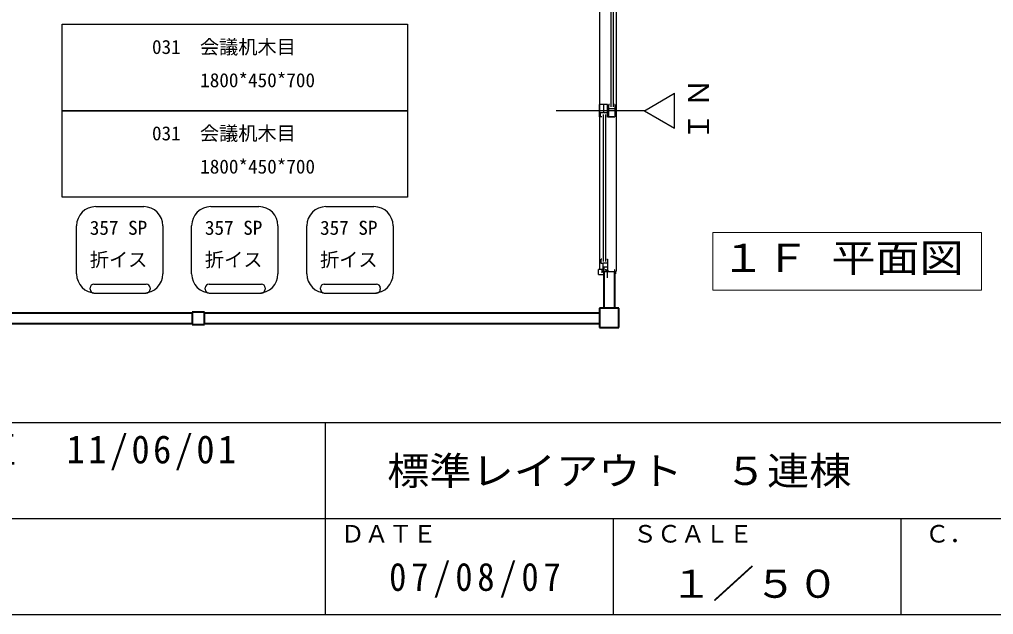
# Model space of a CAD drawing. Units: millimetres, scale not verified. Extents: x -9739 to 9926, y -7024 to 6958.
# Drawn here: x -4663 to 413, y -7024 to -3924 of the extents above; entities that cross this region are included whole.
import ezdxf
from ezdxf.enums import TextEntityAlignment as Align

# ---------------------------------------------------------------- set-up
doc = ezdxf.new("R2010")
doc.units = ezdxf.units.MM
doc.header["$LTSCALE"] = 50
for name, color, linetype, lineweight in [('0-0', 7, 'Continuous', 25), ('0-1', 7, 'Continuous', 25), ('0-4', 7, 'Continuous', 25), ('0-A', 7, 'Continuous', 18)]:
    doc.layers.add(name, color=color, linetype=linetype, lineweight=lineweight)
doc.styles.add('ＭＳ ゴシック', font='')
doc.styles.get('ＭＳ ゴシック').set_extended_font_data('MS Gothic')

msp = doc.modelspace()

# ---------------------------------------------------------------- linework, layer by layer
at = {"layer": '0-0'}
for p, q in [((-9739.2, -6024.08), (9925.59, -6024.08)), ((-3069.6, -6024.61), (-3069.6, -7024.08)), ((-5654.4, -6524.08), (8997.97, -6524.08)), ((-1569.6, -6524.39), (-1569.6, -7024.08)), ((-69.6, -6524.39), (-69.6, -7024.08)), ((-9739.2, -7024.08), (9922.96, -7024.08))]:
    msp.add_line(p, q, dxfattribs=at)
at = {"layer": '0-1'}
for p, q in [((-1640.97, -3571.3), (-1640.97, -5227.3)), ((-1552.97, -3563.8), (-1552.97, -5234.8)), ((-1581.72, -3614.3), (-1581.72, -4378.8)), ((-1569.72, -3614.3), (-1569.72, -4378.8)), ((-1406.3, -4399.3), (-1866.31, -4399.3)), ((-1599.72, -4366.8), (-1641.22, -4366.8)), ((-1599.72, -4410.8), (-1634.92, -4410.8)), ((-1634.92, -4431.8), (-1634.92, -4410.8)), ((-1619.47, -4366.8), (-1619.47, -4410.8)), ((-1599.72, -4431.8), (-1599.72, -4366.8)), ((-1599.72, -4415.5), (-1594.12, -4415.5)), ((-1594.12, -4423.8), (-1594.12, -4415.5)), ((-1589.02, -4366.8), (-1592.22, -4366.8)), ((-1592.22, -4431.8), (-1592.22, -4366.8)), ((-1592.22, -4388.6), (-1560.72, -4388.6)), ((-1590.12, -4366.8), (-1588.72, -4366.8)), ((-1560.72, -4366.8), (-1562.72, -4366.8)), ((-1560.72, -4366.8), (-1560.72, -4431.8)), ((-1620.72, -4419.8), (-1620.72, -5184.3)), ((-1608.72, -4419.8), (-1608.72, -5184.3)), ((-1599.72, -4431.8), (-1601.72, -4431.8)), ((-1597.72, -4418.8), (-1597.72, -4431.8)), ((-1597.72, -4431.8), (-1560.72, -4431.8)), ((-1566.02, -4431.8), (-1597.22, -4431.8)), ((-1628.02, -5172.3), (-1631.22, -5172.3)), ((-1631.22, -5194.8), (-1631.22, -5172.3)), ((-1629.12, -5172.3), (-1627.72, -5172.3)), ((-1640.97, -5227.3), (-1645.72, -5227.3)), ((-1645.72, -5252.3), (-1645.72, -5227.3)), ((-1625.97, -5227.3), (-1640.97, -5227.3)), ((-1621.22, -5194.8), (-1631.22, -5194.8)), ((-1625.97, -5244.3), (-1625.97, -5227.3)), ((-1599.72, -5193.85), (-1621.22, -5193.85)), ((-1621.22, -5232.3), (-1621.22, -5193.85)), ((-1599.72, -5215.05), (-1621.22, -5215.05)), ((-1617.02, -5232.3), (-1617.02, -5215.05)), ((-1607.22, -5230.3), (-1607.72, -5225.3)), ((-1645.72, -5252.3), (-1615.72, -5252.3)), ((-1555.97, -5238.3), (-1625.97, -5238.3)), ((-1617.02, -5232.3), (-1621.22, -5232.3)), ((-1607.22, -5230.3), (-1607.22, -5238.3)), ((-1599.72, -5228.3), (-1602.72, -5228.3)), ((-1602.72, -5230.3), (-1602.72, -5228.3)), ((-1598.97, -5244.3), (-1601.97, -5244.3)), ((-1598.97, -5269.3), (-1598.97, -5238.3)), ((-1595.82, -5238.3), (-1595.82, -5230.3)), ((-1560.22, -5228.3), (-1561.72, -5228.3)), ((-1560.22, -5238.3), (-1560.22, -5228.3)), ((-1552.97, -5234.8), (-1556.47, -5238.3)), ((-1555.97, -5249.6), (-1555.97, -5238.3))]:
    msp.add_line(p, q, dxfattribs=at)
at = {"layer": '0-1', "color": 2, "lineweight": 40}
for p, q in [((-1615.72, -5428.3), (-1615.72, -5238.3)), ((-1560.72, -5428.3), (-1560.72, -5238.3)), ((-1640.72, -5428.3), (-1640.72, -5528.3)), ((-1540.72, -5428.3), (-1640.72, -5428.3)), ((-1540.72, -5528.3), (-1540.72, -5428.3)), ((-5017.72, -5453.3), (-3763.72, -5453.3)), ((-3763.72, -5448.3), (-3763.72, -5513.3)), ((-3698.72, -5448.3), (-3763.72, -5448.3)), ((-3698.72, -5513.3), (-3698.72, -5448.3)), ((-3698.72, -5453.3), (-1640.72, -5453.3)), ((-5017.72, -5508.3), (-3763.72, -5508.3)), ((-3763.72, -5513.3), (-3698.72, -5513.3)), ((-3698.72, -5508.3), (-1640.72, -5508.3)), ((-1640.72, -5528.3), (-1540.72, -5528.3))]:
    msp.add_line(p, q, dxfattribs=at)
at = {"layer": '0-1'}
for points in [[(-1627.72, -4431.8), (-1641.22, -4431.8), (-1641.22, -4366.8)], [(-1601.72, -5172.3), (-1599.72, -5172.3), (-1599.72, -5235.3)], [(-1599.72, -5235.3), (-1602.72, -5235.3), (-1602.72, -5233.3)]]:
    msp.add_lwpolyline(points, dxfattribs=at)
at = {"layer": '0-4'}
for p, q in [((-1406.3, -4399.3), (-1249.46, -4308.75)), ((-1249.46, -4489.85), (-1249.46, -4308.75)), ((-1406.3, -4399.3), (-1249.46, -4489.85)), ((-4266.06, -4899.3), (-4016.06, -4899.3)), ((-3666.06, -4899.3), (-3416.06, -4899.3)), ((-3066.06, -4899.3), (-2816.06, -4899.3)), ((-4366.06, -5249.3), (-4366.06, -4999.3)), ((-3916.06, -4999.3), (-3916.06, -5249.3)), ((-3766.06, -5249.3), (-3766.06, -4999.3)), ((-3316.06, -4999.3), (-3316.06, -5249.3)), ((-3166.06, -5249.3), (-3166.06, -4999.3)), ((-2716.06, -4999.3), (-2716.06, -5249.3)), ((-4295.08, -5329.3), (-4295.08, -5322.73)), ((-4275.08, -5302.73), (-4002.81, -5302.73)), ((-3982.81, -5322.73), (-3982.81, -5329.3)), ((-3695.08, -5329.3), (-3695.08, -5322.73)), ((-3675.08, -5302.73), (-3402.81, -5302.73)), ((-3382.81, -5322.73), (-3382.81, -5329.3)), ((-3095.08, -5329.3), (-3095.08, -5322.73)), ((-3075.08, -5302.73), (-2802.81, -5302.73)), ((-2782.81, -5322.73), (-2782.81, -5329.3)), ((-4275.08, -5349.3), (-4002.81, -5349.3)), ((-3675.08, -5349.3), (-3402.81, -5349.3)), ((-3075.08, -5349.3), (-2802.81, -5349.3))]:
    msp.add_line(p, q, dxfattribs=at)
for points in [[(-4441.06, -4399.3), (-4441.06, -3949.3), (-2641.06, -3949.3), (-2641.06, -4399.3)], [(-4441.06, -4849.3), (-4441.06, -4399.3), (-2641.06, -4399.3), (-2641.06, -4849.3)]]:
    msp.add_lwpolyline(points, close=True, dxfattribs=at)
for centre, radius, start, end in [((-4266.06, -4999.3), 100, 90, 180), ((-4016.06, -4999.3), 100, 0, 90), ((-3666.06, -4999.3), 100, 90, 180), ((-3416.06, -4999.3), 100, 0, 90), ((-3066.06, -4999.3), 100, 90, 180), ((-2816.06, -4999.3), 100, 0, 90), ((-4266.06, -5249.3), 100, 180, 270), ((-4016.06, -5249.3), 100, 270, 0), ((-3666.06, -5249.3), 100, 180, 270), ((-3416.06, -5249.3), 100, 270, 0), ((-3066.06, -5249.3), 100, 180, 270), ((-2816.06, -5249.3), 100, 270, 0), ((-4275.08, -5322.73), 20, 90, 180), ((-4275.08, -5329.3), 20, 180, 270), ((-4002.81, -5322.73), 20, 0, 90), ((-4002.81, -5329.3), 20, 270, 0), ((-3675.08, -5322.73), 20, 90, 180), ((-3675.08, -5329.3), 20, 180, 270), ((-3402.81, -5322.73), 20, 0, 90), ((-3402.81, -5329.3), 20, 270, 0), ((-3075.08, -5322.73), 20, 90, 180), ((-3075.08, -5329.3), 20, 180, 270), ((-2802.81, -5322.73), 20, 0, 90), ((-2802.81, -5329.3), 20, 270, 0)]:
    msp.add_arc(centre, radius, start, end, dxfattribs=at)
at = {"layer": '0-A', "color": 4}
msp.add_lwpolyline([(-1050.61, -5334.38), (349.39, -5334.38), (349.39, -5034.38), (-1050.61, -5034.38)], close=True, dxfattribs=at)

# ---------------------------------------------------------------- texts
at = {"layer": '0-0', "color": 4, "style": 'ＭＳ ゴシック'}
for s, p in [('ＤＡＴＥ', (-2989.45, -6676.87)), ('ＳＣＡＬＥ', (-1466.2, -6676.87)), ('Ｃ．', (57.05, -6676.87))]:
    msp.add_text(s, height=91.64, dxfattribs=at).set_placement(p, align=Align.BOTTOM_LEFT)
at = {"layer": '0-0', "style": 'ＭＳ ゴシック', "width": 1.1}
msp.add_text('１／５０', height=146.6, dxfattribs=at).set_placement((-1272.5, -6980.9), align=Align.BOTTOM_LEFT)
at = {"layer": '0-4', "color": 4, "style": 'ＭＳ ゴシック'}
for s, p in [('031\u3000会議机木目', (-3972.64, -4125.94)), ('1800*450*700', (-3721.53, -4299.13)), ('031\u3000会議机木目', (-3972.64, -4575.94)), ('1800*450*700', (-3721.53, -4749.13)), ('357 SP', (-4296.85, -5068.11)), ('357 SP', (-3696.85, -5068.11)), ('357 SP', (-3096.85, -5068.11)), ('折イス', (-4296.85, -5234.05)), ('折イス', (-3696.85, -5234.05)), ('折イス', (-3096.85, -5234.05))]:
    msp.add_text(s, height=73.31, dxfattribs=at).set_placement(p, align=Align.BOTTOM_LEFT)
at = {"layer": '0-4', "style": 'ＭＳ ゴシック', "width": 1.1}
msp.add_text('標準レイアウト\u3000５連棟', height=146.6, dxfattribs=at).set_placement((-2747.28, -6393.24), align=Align.BOTTOM_LEFT)
at = {"layer": '0-4', "insert": (-1069.14, -4556.92), "char_height": 110, "attachment_point": 7, "rotation": 90, "style": 'ＭＳ ゴシック'}
msp.add_mtext('\\T1.17;ＩＮ', dxfattribs=at)
at = {"layer": '0-4', "insert": (-5548.17, -6272.56), "char_height": 146.6, "attachment_point": 7, "style": 'ＭＳ ゴシック'}
msp.add_mtext('\\T1.19;\\W0.95;図面訂正\u300011/06/01', dxfattribs=at)
at = {"layer": '0-A', "style": 'ＭＳ ゴシック', "width": 1.15}
msp.add_text('１Ｆ 平面図', height=146.6, dxfattribs=at).set_placement((-1007.24, -5283.26), align=Align.BOTTOM_LEFT)
at = {"layer": '0-A', "insert": (-2736.65, -6936.65), "char_height": 146.6, "attachment_point": 7, "style": 'ＭＳ ゴシック'}
msp.add_mtext('\\T1.28;\\W0.9;07/08/07', dxfattribs=at)

doc.saveas('drawing.dxf')
